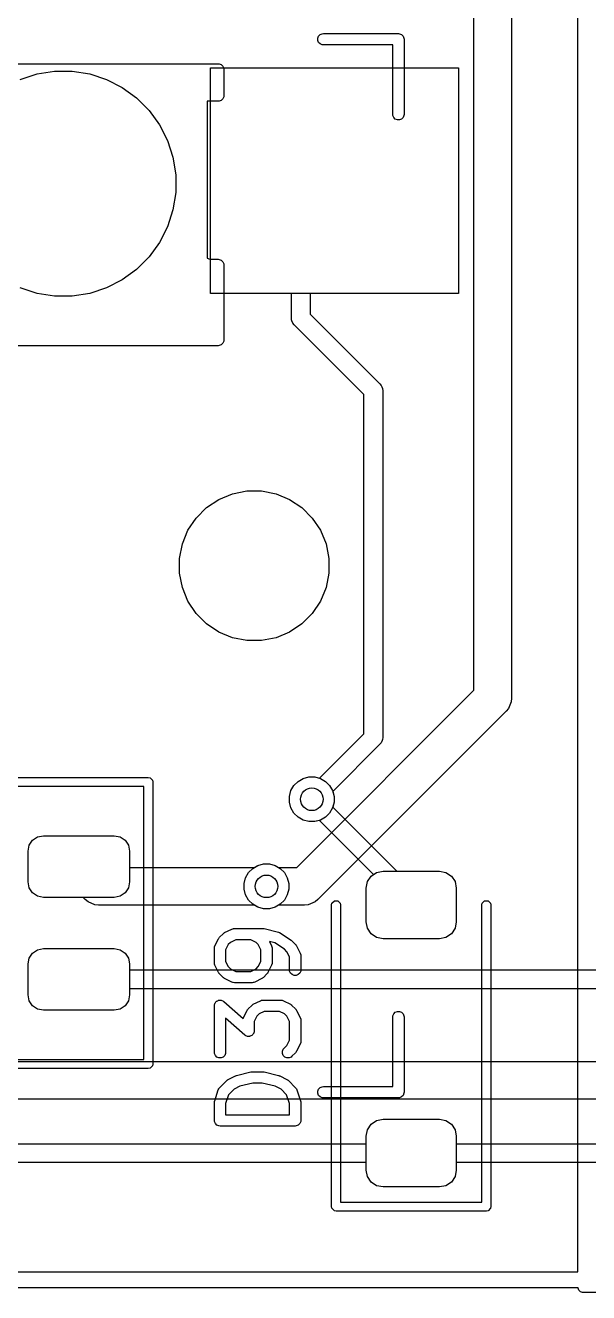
# Model space of a CAD drawing. Header units: millimetres. Extents: x 14 to 286, y -133 to -45.
# Drawn here: x 248.22 to 255.72, y -104.8 to -87.96 of the extents above; entities that cross this region are included whole.
import ezdxf

# ---------------------------------------------------------------- set-up
doc = ezdxf.new("R2010")
doc.units = ezdxf.units.MM
for name, color, linetype, true_color in [('B.Cu', 153, 'CONTINUOUS', 0x4d7fc4), ('B.Mask', 4, 'CONTINUOUS', 0x02ffee), ('B.Paste', 132, 'CONTINUOUS', 0x00c2c2), ('B.Silkscreen', 31, 'CONTINUOUS', 0xe8b2a7), ('F.Cu', 13, 'CONTINUOUS', 0xc83434), ('F.Mask', 201, 'CONTINUOUS', 0xd864ff), ('F.Paste', 253, 'CONTINUOUS', 0xb4a09a), ('F.Silkscreen', 41, 'CONTINUOUS', 0xf2eda1), ('User.Drawings', 9, 'CONTINUOUS', 0xc2c2c2)]:
    doc.layers.add(name, color=color, linetype=linetype, true_color=true_color)

msp = doc.modelspace()

# ---------------------------------------------------------------- linework, layer by layer
at = {"layer": 'B.Cu', "linetype": 'CONTINUOUS'}
for p, q in [((254.1951, -96.795346), (254.1951, -87.552053)), ((254.6951, -87.552053), (254.6951, -96.8989)), ((250.69, -91.52), (250.69, -88.52)), ((250.69, -88.52), (253.99, -88.52)), ((253.99, -88.52), (253.99, -91.52)), ((251.765, -91.52), (250.69, -91.52)), ((251.765, -91.8467), (251.765, -91.52)), ((253.99, -91.52), (252.015, -91.52)), ((252.015, -91.52), (252.015, -91.794923)), ((252.015, -91.794923), (252.943688, -92.723611)), ((251.767402, -91.871086), (251.765, -91.8467)), ((251.767402, -91.871087), (251.767402, -91.871086)), ((251.772868, -91.884284), (251.767402, -91.871087)), ((251.786066, -91.916146), (251.772868, -91.884284)), ((251.786071, -91.916151), (251.786066, -91.916146)), ((251.801612, -91.935088), (251.786071, -91.916151)), ((252.7303, -92.863776), (251.801612, -91.935088)), ((252.943688, -92.723611), (252.959233, -92.742553)), ((252.959233, -92.742553), (252.959234, -92.742554)), ((252.959234, -92.742554), (252.967726, -92.763057)), ((252.967726, -92.763057), (252.975733, -92.782388)), ((252.975733, -92.782388), (252.977898, -92.787614)), ((252.977898, -92.787614), (252.9803, -92.812)), ((252.9803, -92.812), (252.9803, -97.4256)), ((252.7303, -97.373824), (252.7303, -92.863776)), ((251.837346, -99.1531), (254.1951, -96.795346)), ((254.652968, -97.037792), (254.621877, -97.075676)), ((254.690297, -96.947672), (254.652968, -97.037792)), ((254.6951, -96.8989), (254.690297, -96.947662)), ((254.690297, -96.947662), (254.690297, -96.947672)), ((254.621877, -97.075676), (252.117677, -99.579877)), ((252.139034, -97.965089), (252.7303, -97.373824)), ((252.943688, -97.513988), (252.31581, -98.141865)), ((252.959228, -97.495051), (252.943688, -97.513988)), ((252.959234, -97.495046), (252.959228, -97.495051)), ((252.972768, -97.462372), (252.959234, -97.495046)), ((252.977898, -97.449987), (252.972768, -97.462372)), ((252.9803, -97.4256), (252.977898, -97.449986)), ((252.977898, -97.449986), (252.977898, -97.449987)), ((251.758436, -98.130495), (251.797594, -98.062672)), ((251.797594, -98.062672), (251.852972, -98.007294)), ((251.852972, -98.007294), (251.920795, -97.968136)), ((251.920795, -97.968136), (251.996442, -97.947867)), ((251.996442, -97.947867), (252.074758, -97.947867)), ((252.074758, -97.947867), (252.139034, -97.965089)), ((251.738167, -98.206142), (251.758436, -98.130495)), ((251.738167, -98.284458), (251.738167, -98.206142)), ((252.31581, -98.141865), (252.333033, -98.206142)), ((252.333033, -98.206142), (252.333033, -98.284458)), ((251.758436, -98.360105), (251.738167, -98.284458)), ((251.797594, -98.427928), (251.758436, -98.360105)), ((252.312764, -98.360105), (252.273606, -98.427928)), ((252.333033, -98.284458), (252.312764, -98.360105)), ((251.852972, -98.483306), (251.797594, -98.427928)), ((251.920795, -98.522464), (251.852972, -98.483306)), ((251.996442, -98.542733), (251.920795, -98.522464)), ((252.074758, -98.542733), (251.996442, -98.542733)), ((252.150405, -98.522464), (252.074758, -98.542733)), ((252.218228, -98.483306), (252.150405, -98.522464)), ((252.273606, -98.427928), (252.218228, -98.483306)), ((251.155936, -99.288295), (251.195094, -99.220472)), ((251.195094, -99.220472), (251.250472, -99.165094)), ((251.250472, -99.165094), (251.318295, -99.125936)), ((251.318295, -99.125936), (251.393942, -99.105667)), ((251.393942, -99.105667), (251.472258, -99.105667)), ((251.472258, -99.105667), (251.547905, -99.125936)), ((251.547905, -99.125936), (251.594954, -99.1531)), ((251.594954, -99.1531), (251.837346, -99.1531)), ((251.135667, -99.363942), (251.155936, -99.288295)), ((251.135667, -99.442258), (251.135667, -99.363942)), ((251.155936, -99.517905), (251.135667, -99.442258)), ((251.195094, -99.585728), (251.155936, -99.517905)), ((252.117677, -99.579877), (252.079797, -99.610962)), ((251.250472, -99.641106), (251.195094, -99.585728)), ((251.318295, -99.680264), (251.250472, -99.641106)), ((251.393942, -99.700533), (251.318295, -99.680264)), ((251.472258, -99.700533), (251.393942, -99.700533)), ((251.547905, -99.680264), (251.472258, -99.700533)), ((251.594954, -99.6531), (251.547905, -99.680264)), ((251.9409, -99.6531), (251.594954, -99.6531)), ((251.989673, -99.648296), (251.9409, -99.6531)), ((252.079793, -99.610967), (251.989673, -99.648296)), ((252.079797, -99.610962), (252.079793, -99.610967))]:
    msp.add_line(p, q, dxfattribs=at)
at = {"layer": 'B.Cu'}
for centre in [(252.0356, -98.2453), (251.4331, -99.4031)]:
    msp.add_circle(centre, 0.15, dxfattribs=at)
at = {"layer": 'B.Mask', "linetype": 'CONTINUOUS'}
for p, q in [((248.155975, -88.674181), (248.379832, -88.601445)), ((248.379832, -88.601445), (248.612311, -88.564624)), ((248.612311, -88.564624), (248.847689, -88.564624)), ((248.847689, -88.564624), (249.080168, -88.601445)), ((249.080168, -88.601445), (249.304025, -88.674181)), ((250.69, -91.52), (250.69, -88.52)), ((250.69, -88.52), (253.99, -88.52)), ((253.99, -88.52), (253.99, -91.52)), ((249.304025, -88.674181), (249.513748, -88.78104)), ((249.513748, -88.78104), (249.704172, -88.919391)), ((249.704172, -88.919391), (249.870609, -89.085828)), ((249.870609, -89.085828), (250.00896, -89.276252)), ((250.00896, -89.276252), (250.115819, -89.485975)), ((250.115819, -89.485975), (250.188555, -89.709832)), ((250.188555, -89.709832), (250.225376, -89.942311)), ((250.225376, -89.942311), (250.225376, -90.177689)), ((250.225376, -90.177689), (250.188555, -90.410168)), ((250.188555, -90.410168), (250.115819, -90.634025)), ((250.115819, -90.634025), (250.00896, -90.843748)), ((250.00896, -90.843748), (249.870609, -91.034172)), ((249.870609, -91.034172), (249.704172, -91.200609)), ((249.704172, -91.200609), (249.513748, -91.33896)), ((248.379832, -91.518555), (248.155975, -91.445819)), ((249.304025, -91.445819), (249.080168, -91.518555)), ((249.513748, -91.33896), (249.304025, -91.445819)), ((248.612311, -91.555376), (248.379832, -91.518555)), ((248.847689, -91.555376), (248.612311, -91.555376)), ((249.080168, -91.518555), (248.847689, -91.555376)), ((253.99, -91.52), (250.69, -91.52)), ((250.798603, -94.258079), (250.979715, -94.18306)), ((250.979715, -94.18306), (251.171983, -94.144815)), ((251.171983, -94.144815), (251.368017, -94.144815)), ((251.368017, -94.144815), (251.560285, -94.18306)), ((251.560285, -94.18306), (251.741397, -94.258079)), ((250.635607, -94.36699), (250.798603, -94.258079)), ((251.741397, -94.258079), (251.904393, -94.36699)), ((250.388079, -94.668603), (250.49699, -94.505607)), ((250.49699, -94.505607), (250.635607, -94.36699)), ((251.904393, -94.36699), (252.04301, -94.505607)), ((252.04301, -94.505607), (252.151921, -94.668603)), ((250.31306, -94.849715), (250.388079, -94.668603)), ((252.151921, -94.668603), (252.22694, -94.849715)), ((250.274815, -95.041983), (250.31306, -94.849715)), ((252.22694, -94.849715), (252.265185, -95.041983)), ((250.274815, -95.238017), (250.274815, -95.041983)), ((252.265185, -95.041983), (252.265185, -95.238017)), ((250.31306, -95.430285), (250.274815, -95.238017)), ((252.265185, -95.238017), (252.22694, -95.430285)), ((250.388079, -95.611397), (250.31306, -95.430285)), ((252.22694, -95.430285), (252.151921, -95.611397)), ((250.49699, -95.774393), (250.388079, -95.611397)), ((252.151921, -95.611397), (252.04301, -95.774393)), ((250.635607, -95.91301), (250.49699, -95.774393)), ((252.04301, -95.774393), (251.904393, -95.91301)), ((250.798603, -96.021921), (250.635607, -95.91301)), ((250.979715, -96.09694), (250.798603, -96.021921)), ((251.741397, -96.021921), (251.560285, -96.09694)), ((251.904393, -95.91301), (251.741397, -96.021921)), ((251.171983, -96.135185), (250.979715, -96.09694)), ((251.368017, -96.135185), (251.171983, -96.135185)), ((251.560285, -96.09694), (251.368017, -96.135185))]:
    msp.add_line(p, q, dxfattribs=at)
at = {"layer": 'B.Paste', "linetype": 'CONTINUOUS'}
for p, q in [((250.69, -91.52), (250.69, -88.52)), ((250.69, -88.52), (253.99, -88.52)), ((253.99, -88.52), (253.99, -91.52)), ((253.99, -91.52), (250.69, -91.52))]:
    msp.add_line(p, q, dxfattribs=at)
at = {"layer": 'B.Silkscreen', "linetype": 'CONTINUOUS'}
for p, q in [((242.389999, -88.465), (250.79, -88.465)), ((250.79, -88.465), (250.804632, -88.466441)), ((250.804632, -88.466441), (250.831668, -88.47764)), ((250.831668, -88.47764), (250.85236, -88.498332)), ((250.85236, -88.498332), (250.863559, -88.525368)), ((250.863559, -88.525368), (250.865, -88.54)), ((250.865, -88.54), (250.865, -88.89)), ((250.79, -88.965), (250.645, -88.965)), ((250.645, -88.965), (250.645, -91.050462)), ((250.804632, -88.963559), (250.79, -88.965)), ((250.831668, -88.95236), (250.804632, -88.963559)), ((250.85236, -88.931668), (250.831668, -88.95236)), ((250.863559, -88.904632), (250.85236, -88.931668)), ((250.865, -88.89), (250.863559, -88.904632)), ((250.645, -91.050462), (250.680096, -91.065)), ((250.680096, -91.065), (250.79, -91.065)), ((250.79, -91.065), (250.804632, -91.066441)), ((250.804632, -91.066441), (250.831668, -91.07764)), ((250.831668, -91.07764), (250.85236, -91.098332)), ((250.85236, -91.098332), (250.863559, -91.125368)), ((250.863559, -91.125368), (250.865, -91.14)), ((250.865, -91.14), (250.865, -92.14)), ((250.863559, -92.154632), (250.85236, -92.181668)), ((250.865, -92.14), (250.863559, -92.154632)), ((250.79, -92.215), (245.79, -92.215)), ((250.804632, -92.213559), (250.79, -92.215)), ((250.831668, -92.20236), (250.804632, -92.213559)), ((250.85236, -92.181668), (250.831668, -92.20236))]:
    msp.add_line(p, q, dxfattribs=at)
at = {"layer": 'F.Cu', "linetype": 'CONTINUOUS'}
for p, q in [((251.758436, -98.130495), (251.797594, -98.062672)), ((251.797594, -98.062672), (251.852972, -98.007294)), ((251.852972, -98.007294), (251.920795, -97.968136)), ((251.920795, -97.968136), (251.996442, -97.947867)), ((251.996442, -97.947867), (252.074758, -97.947867)), ((252.074758, -97.947867), (252.150405, -97.968136)), ((252.150405, -97.968136), (252.218228, -98.007294)), ((252.218228, -98.007294), (252.273606, -98.062672)), ((252.273606, -98.062672), (252.312764, -98.130495)), ((251.738167, -98.206142), (251.758436, -98.130495)), ((251.738167, -98.284458), (251.738167, -98.206142)), ((252.312764, -98.130495), (252.333033, -98.206142)), ((252.333033, -98.206142), (252.333033, -98.284458)), ((251.758436, -98.360105), (251.738167, -98.284458)), ((251.797594, -98.427928), (251.758436, -98.360105)), ((252.333033, -98.284458), (252.31581, -98.348734)), ((252.31581, -98.348734), (253.167077, -99.2)), ((251.852972, -98.483306), (251.797594, -98.427928)), ((251.920795, -98.522464), (251.852972, -98.483306)), ((251.996442, -98.542733), (251.920795, -98.522464)), ((252.074758, -98.542733), (251.996442, -98.542733)), ((252.139034, -98.52551), (252.074758, -98.542733)), ((252.857985, -99.244462), (252.139034, -98.52551)), ((248.38655, -98.745605), (248.465, -98.73)), ((248.465, -98.73), (249.405, -98.73)), ((249.405, -98.73), (249.48345, -98.745605)), ((248.26, -98.935), (248.275605, -98.85655)), ((248.275605, -98.85655), (248.320043, -98.790043)), ((248.320043, -98.790043), (248.38655, -98.745605)), ((249.48345, -98.745605), (249.549957, -98.790043)), ((249.549957, -98.790043), (249.594395, -98.85655)), ((249.594395, -98.85655), (249.61, -98.935)), ((248.26, -99.345), (248.26, -98.935)), ((249.61, -98.935), (249.61, -99.1531)), ((249.61, -99.1531), (251.271246, -99.1531)), ((251.271246, -99.1531), (251.318295, -99.125936)), ((251.318295, -99.125936), (251.393942, -99.105667)), ((251.393942, -99.105667), (251.472258, -99.105667)), ((251.472258, -99.105667), (251.547905, -99.125936)), ((251.547905, -99.125936), (251.615728, -99.165094)), ((251.615728, -99.165094), (251.671106, -99.220472)), ((251.671106, -99.220472), (251.710264, -99.288295)), ((253.167077, -99.2), (253.735, -99.2)), ((253.735, -99.2), (253.821104, -99.217127)), ((253.821104, -99.217127), (253.894099, -99.265901)), ((248.275605, -99.42345), (248.26, -99.345)), ((251.710264, -99.288295), (251.730533, -99.363942)), ((251.730533, -99.363942), (251.730533, -99.442258)), ((252.76, -99.425), (252.777127, -99.338896)), ((252.777127, -99.338896), (252.825901, -99.265901)), ((252.825901, -99.265901), (252.857985, -99.244462)), ((253.894099, -99.265901), (253.942873, -99.338896)), ((253.942873, -99.338896), (253.96, -99.425)), ((248.320043, -99.489957), (248.275605, -99.42345)), ((248.38655, -99.534395), (248.320043, -99.489957)), ((248.465, -99.55), (248.38655, -99.534395)), ((248.991447, -99.55), (248.465, -99.55)), ((249.021324, -99.579877), (248.991447, -99.55)), ((249.059208, -99.610968), (249.021324, -99.579877)), ((251.710264, -99.517905), (251.671106, -99.585728)), ((251.730533, -99.442258), (251.710264, -99.517905)), ((252.76, -99.875), (252.76, -99.425)), ((253.96, -99.425), (253.96, -99.875)), ((249.149328, -99.648297), (249.059208, -99.610968)), ((249.149337, -99.648297), (249.149328, -99.648297)), ((249.1981, -99.6531), (249.149337, -99.648297)), ((251.271246, -99.6531), (249.1981, -99.6531)), ((251.318295, -99.680264), (251.271246, -99.6531)), ((251.393942, -99.700533), (251.318295, -99.680264)), ((251.472258, -99.700533), (251.393942, -99.700533)), ((251.547905, -99.680264), (251.472258, -99.700533)), ((251.615728, -99.641106), (251.547905, -99.680264)), ((251.671106, -99.585728), (251.615728, -99.641106)), ((252.777127, -99.961104), (252.76, -99.875)), ((253.96, -99.875), (253.942873, -99.961104)), ((252.825901, -100.034099), (252.777127, -99.961104)), ((252.898896, -100.082873), (252.825901, -100.034099)), ((252.985, -100.1), (252.898896, -100.082873)), ((253.821104, -100.082873), (253.735, -100.1)), ((253.894099, -100.034099), (253.821104, -100.082873)), ((253.942873, -99.961104), (253.894099, -100.034099)), ((248.320043, -100.290043), (248.38655, -100.245605)), ((248.38655, -100.245605), (248.465, -100.23)), ((248.465, -100.23), (249.405, -100.23)), ((249.405, -100.23), (249.48345, -100.245605)), ((249.48345, -100.245605), (249.549957, -100.290043)), ((253.735, -100.1), (252.985, -100.1)), ((248.26, -100.435), (248.275605, -100.35655)), ((248.275605, -100.35655), (248.320043, -100.290043)), ((249.549957, -100.290043), (249.594395, -100.35655)), ((249.594395, -100.35655), (249.61, -100.435)), ((248.26, -100.845), (248.26, -100.435)), ((249.61, -100.435), (249.61, -100.515)), ((249.61, -100.515), (260.978224, -100.515)), ((248.275605, -100.92345), (248.26, -100.845)), ((248.320043, -100.989957), (248.275605, -100.92345)), ((249.594395, -100.92345), (249.549957, -100.989957)), ((249.61, -100.845), (249.594395, -100.92345)), ((261.03, -100.765), (249.61, -100.765)), ((249.61, -100.765), (249.61, -100.845)), ((248.38655, -101.034395), (248.320043, -100.989957)), ((248.465, -101.05), (248.38655, -101.034395)), ((249.405, -101.05), (248.465, -101.05)), ((249.48345, -101.034395), (249.405, -101.05)), ((249.549957, -100.989957), (249.48345, -101.034395)), ((244.561854, -101.7324), (261.084046, -101.7324)), ((261.1876, -102.2324), (244.4583, -102.2324)), ((252.777127, -102.638896), (252.825901, -102.565901)), ((252.825901, -102.565901), (252.898896, -102.517127)), ((252.898896, -102.517127), (252.985, -102.5)), ((252.985, -102.5), (253.735, -102.5)), ((253.735, -102.5), (253.821104, -102.517127)), ((253.821104, -102.517127), (253.894099, -102.565901)), ((253.894099, -102.565901), (253.942873, -102.638896)), ((252.76, -102.725), (252.777127, -102.638896)), ((252.76, -102.825), (252.76, -102.725)), ((253.942873, -102.638896), (253.96, -102.725)), ((253.96, -102.725), (253.96, -102.825)), ((238.156276, -102.825), (252.76, -102.825)), ((253.96, -102.825), (271.87, -102.825)), ((252.76, -103.075), (238.1045, -103.075)), ((252.76, -103.175), (252.76, -103.075)), ((271.87, -103.075), (253.96, -103.075)), ((253.96, -103.075), (253.96, -103.175)), ((252.777127, -103.261104), (252.76, -103.175)), ((252.825901, -103.334099), (252.777127, -103.261104)), ((253.942873, -103.261104), (253.894099, -103.334099)), ((253.96, -103.175), (253.942873, -103.261104)), ((252.898896, -103.382873), (252.825901, -103.334099)), ((252.985, -103.4), (252.898896, -103.382873)), ((253.735, -103.4), (252.985, -103.4)), ((253.821104, -103.382873), (253.735, -103.4)), ((253.894099, -103.334099), (253.821104, -103.382873))]:
    msp.add_line(p, q, dxfattribs=at)
at = {"layer": 'F.Cu'}
for centre in [(252.0356, -98.2453), (251.4331, -99.4031)]:
    msp.add_circle(centre, 0.15, dxfattribs=at)
at = {"layer": 'F.Mask', "linetype": 'CONTINUOUS'}
for p, q in [((248.155975, -88.674181), (248.379832, -88.601445)), ((248.379832, -88.601445), (248.612311, -88.564624)), ((248.612311, -88.564624), (248.847689, -88.564624)), ((248.847689, -88.564624), (249.080168, -88.601445)), ((249.080168, -88.601445), (249.304025, -88.674181)), ((249.304025, -88.674181), (249.513748, -88.78104)), ((249.513748, -88.78104), (249.704172, -88.919391)), ((249.704172, -88.919391), (249.870609, -89.085828)), ((249.870609, -89.085828), (250.00896, -89.276252)), ((250.00896, -89.276252), (250.115819, -89.485975)), ((250.115819, -89.485975), (250.188555, -89.709832)), ((250.188555, -89.709832), (250.225376, -89.942311)), ((250.225376, -89.942311), (250.225376, -90.177689)), ((250.225376, -90.177689), (250.188555, -90.410168)), ((250.188555, -90.410168), (250.115819, -90.634025)), ((250.115819, -90.634025), (250.00896, -90.843748)), ((250.00896, -90.843748), (249.870609, -91.034172)), ((249.870609, -91.034172), (249.704172, -91.200609)), ((249.704172, -91.200609), (249.513748, -91.33896)), ((248.379832, -91.518555), (248.155975, -91.445819)), ((249.304025, -91.445819), (249.080168, -91.518555)), ((249.513748, -91.33896), (249.304025, -91.445819)), ((248.612311, -91.555376), (248.379832, -91.518555)), ((248.847689, -91.555376), (248.612311, -91.555376)), ((249.080168, -91.518555), (248.847689, -91.555376)), ((250.798603, -94.258079), (250.979715, -94.18306)), ((250.979715, -94.18306), (251.171983, -94.144815)), ((251.171983, -94.144815), (251.368017, -94.144815)), ((251.368017, -94.144815), (251.560285, -94.18306)), ((251.560285, -94.18306), (251.741397, -94.258079)), ((250.635607, -94.36699), (250.798603, -94.258079)), ((251.741397, -94.258079), (251.904393, -94.36699)), ((250.388079, -94.668603), (250.49699, -94.505607)), ((250.49699, -94.505607), (250.635607, -94.36699)), ((251.904393, -94.36699), (252.04301, -94.505607)), ((252.04301, -94.505607), (252.151921, -94.668603)), ((250.31306, -94.849715), (250.388079, -94.668603)), ((252.151921, -94.668603), (252.22694, -94.849715)), ((250.274815, -95.041983), (250.31306, -94.849715)), ((252.22694, -94.849715), (252.265185, -95.041983)), ((250.274815, -95.238017), (250.274815, -95.041983)), ((252.265185, -95.041983), (252.265185, -95.238017)), ((250.31306, -95.430285), (250.274815, -95.238017)), ((252.265185, -95.238017), (252.22694, -95.430285)), ((250.388079, -95.611397), (250.31306, -95.430285)), ((252.22694, -95.430285), (252.151921, -95.611397)), ((250.49699, -95.774393), (250.388079, -95.611397)), ((252.151921, -95.611397), (252.04301, -95.774393)), ((250.635607, -95.91301), (250.49699, -95.774393)), ((252.04301, -95.774393), (251.904393, -95.91301)), ((250.798603, -96.021921), (250.635607, -95.91301)), ((250.979715, -96.09694), (250.798603, -96.021921)), ((251.741397, -96.021921), (251.560285, -96.09694)), ((251.904393, -95.91301), (251.741397, -96.021921)), ((251.171983, -96.135185), (250.979715, -96.09694)), ((251.368017, -96.135185), (251.171983, -96.135185)), ((251.560285, -96.09694), (251.368017, -96.135185)), ((248.38655, -98.745605), (248.465, -98.73)), ((248.465, -98.73), (249.405, -98.73)), ((249.405, -98.73), (249.48345, -98.745605)), ((248.26, -98.935), (248.275605, -98.85655)), ((248.275605, -98.85655), (248.320043, -98.790043)), ((248.320043, -98.790043), (248.38655, -98.745605)), ((249.48345, -98.745605), (249.549957, -98.790043)), ((249.549957, -98.790043), (249.594395, -98.85655)), ((249.594395, -98.85655), (249.61, -98.935)), ((248.26, -99.345), (248.26, -98.935)), ((249.61, -98.935), (249.61, -99.345)), ((252.825901, -99.265901), (252.898896, -99.217127)), ((252.898896, -99.217127), (252.985, -99.2)), ((252.985, -99.2), (253.735, -99.2)), ((253.735, -99.2), (253.821104, -99.217127)), ((253.821104, -99.217127), (253.894099, -99.265901)), ((248.275605, -99.42345), (248.26, -99.345)), ((249.61, -99.345), (249.594395, -99.42345)), ((252.76, -99.425), (252.777127, -99.338896)), ((252.777127, -99.338896), (252.825901, -99.265901)), ((253.894099, -99.265901), (253.942873, -99.338896)), ((253.942873, -99.338896), (253.96, -99.425)), ((248.320043, -99.489957), (248.275605, -99.42345)), ((248.38655, -99.534395), (248.320043, -99.489957)), ((248.465, -99.55), (248.38655, -99.534395)), ((249.405, -99.55), (248.465, -99.55)), ((249.48345, -99.534395), (249.405, -99.55)), ((249.549957, -99.489957), (249.48345, -99.534395)), ((249.594395, -99.42345), (249.549957, -99.489957)), ((252.76, -99.875), (252.76, -99.425)), ((253.96, -99.425), (253.96, -99.875)), ((252.777127, -99.961104), (252.76, -99.875)), ((253.96, -99.875), (253.942873, -99.961104)), ((252.825901, -100.034099), (252.777127, -99.961104)), ((252.898896, -100.082873), (252.825901, -100.034099)), ((252.985, -100.1), (252.898896, -100.082873)), ((253.821104, -100.082873), (253.735, -100.1)), ((253.894099, -100.034099), (253.821104, -100.082873)), ((253.942873, -99.961104), (253.894099, -100.034099)), ((248.320043, -100.290043), (248.38655, -100.245605)), ((248.38655, -100.245605), (248.465, -100.23)), ((248.465, -100.23), (249.405, -100.23)), ((249.405, -100.23), (249.48345, -100.245605)), ((249.48345, -100.245605), (249.549957, -100.290043)), ((253.735, -100.1), (252.985, -100.1)), ((248.26, -100.435), (248.275605, -100.35655)), ((248.275605, -100.35655), (248.320043, -100.290043)), ((249.549957, -100.290043), (249.594395, -100.35655)), ((249.594395, -100.35655), (249.61, -100.435)), ((248.26, -100.845), (248.26, -100.435)), ((249.61, -100.435), (249.61, -100.845)), ((248.275605, -100.92345), (248.26, -100.845)), ((248.320043, -100.989957), (248.275605, -100.92345)), ((249.594395, -100.92345), (249.549957, -100.989957)), ((249.61, -100.845), (249.594395, -100.92345)), ((248.38655, -101.034395), (248.320043, -100.989957)), ((248.465, -101.05), (248.38655, -101.034395)), ((249.405, -101.05), (248.465, -101.05)), ((249.48345, -101.034395), (249.405, -101.05)), ((249.549957, -100.989957), (249.48345, -101.034395)), ((252.777127, -102.638896), (252.825901, -102.565901)), ((252.825901, -102.565901), (252.898896, -102.517127)), ((252.898896, -102.517127), (252.985, -102.5)), ((252.985, -102.5), (253.735, -102.5)), ((253.735, -102.5), (253.821104, -102.517127)), ((253.821104, -102.517127), (253.894099, -102.565901)), ((253.894099, -102.565901), (253.942873, -102.638896)), ((252.76, -102.725), (252.777127, -102.638896)), ((252.76, -103.175), (252.76, -102.725)), ((253.942873, -102.638896), (253.96, -102.725)), ((253.96, -102.725), (253.96, -103.175)), ((252.777127, -103.261104), (252.76, -103.175)), ((252.825901, -103.334099), (252.777127, -103.261104)), ((253.942873, -103.261104), (253.894099, -103.334099)), ((253.96, -103.175), (253.942873, -103.261104)), ((252.898896, -103.382873), (252.825901, -103.334099)), ((252.985, -103.4), (252.898896, -103.382873)), ((253.735, -103.4), (252.985, -103.4)), ((253.821104, -103.382873), (253.735, -103.4)), ((253.894099, -103.334099), (253.821104, -103.382873))]:
    msp.add_line(p, q, dxfattribs=at)
at = {"layer": 'F.Paste', "linetype": 'CONTINUOUS'}
for p, q in [((248.38655, -98.745605), (248.465, -98.73)), ((248.465, -98.73), (249.405, -98.73)), ((249.405, -98.73), (249.48345, -98.745605)), ((248.26, -98.935), (248.275605, -98.85655)), ((248.275605, -98.85655), (248.320043, -98.790043)), ((248.320043, -98.790043), (248.38655, -98.745605)), ((249.48345, -98.745605), (249.549957, -98.790043)), ((249.549957, -98.790043), (249.594395, -98.85655)), ((249.594395, -98.85655), (249.61, -98.935)), ((248.26, -99.345), (248.26, -98.935)), ((249.61, -98.935), (249.61, -99.345)), ((252.825901, -99.265901), (252.898896, -99.217127)), ((252.898896, -99.217127), (252.985, -99.2)), ((252.985, -99.2), (253.735, -99.2)), ((253.735, -99.2), (253.821104, -99.217127)), ((253.821104, -99.217127), (253.894099, -99.265901)), ((248.275605, -99.42345), (248.26, -99.345)), ((249.61, -99.345), (249.594395, -99.42345)), ((252.76, -99.425), (252.777127, -99.338896)), ((252.777127, -99.338896), (252.825901, -99.265901)), ((253.894099, -99.265901), (253.942873, -99.338896)), ((253.942873, -99.338896), (253.96, -99.425)), ((248.320043, -99.489957), (248.275605, -99.42345)), ((248.38655, -99.534395), (248.320043, -99.489957)), ((248.465, -99.55), (248.38655, -99.534395)), ((249.405, -99.55), (248.465, -99.55)), ((249.48345, -99.534395), (249.405, -99.55)), ((249.549957, -99.489957), (249.48345, -99.534395)), ((249.594395, -99.42345), (249.549957, -99.489957)), ((252.76, -99.875), (252.76, -99.425)), ((253.96, -99.425), (253.96, -99.875)), ((252.777127, -99.961104), (252.76, -99.875)), ((253.96, -99.875), (253.942873, -99.961104)), ((252.825901, -100.034099), (252.777127, -99.961104)), ((252.898896, -100.082873), (252.825901, -100.034099)), ((252.985, -100.1), (252.898896, -100.082873)), ((253.821104, -100.082873), (253.735, -100.1)), ((253.894099, -100.034099), (253.821104, -100.082873)), ((253.942873, -99.961104), (253.894099, -100.034099)), ((248.320043, -100.290043), (248.38655, -100.245605)), ((248.38655, -100.245605), (248.465, -100.23)), ((248.465, -100.23), (249.405, -100.23)), ((249.405, -100.23), (249.48345, -100.245605)), ((249.48345, -100.245605), (249.549957, -100.290043)), ((253.735, -100.1), (252.985, -100.1)), ((248.26, -100.435), (248.275605, -100.35655)), ((248.275605, -100.35655), (248.320043, -100.290043)), ((249.549957, -100.290043), (249.594395, -100.35655)), ((249.594395, -100.35655), (249.61, -100.435)), ((248.26, -100.845), (248.26, -100.435)), ((249.61, -100.435), (249.61, -100.845)), ((248.275605, -100.92345), (248.26, -100.845)), ((248.320043, -100.989957), (248.275605, -100.92345)), ((249.594395, -100.92345), (249.549957, -100.989957)), ((249.61, -100.845), (249.594395, -100.92345)), ((248.38655, -101.034395), (248.320043, -100.989957)), ((248.465, -101.05), (248.38655, -101.034395)), ((249.405, -101.05), (248.465, -101.05)), ((249.48345, -101.034395), (249.405, -101.05)), ((249.549957, -100.989957), (249.48345, -101.034395)), ((252.777127, -102.638896), (252.825901, -102.565901)), ((252.825901, -102.565901), (252.898896, -102.517127)), ((252.898896, -102.517127), (252.985, -102.5)), ((252.985, -102.5), (253.735, -102.5)), ((253.735, -102.5), (253.821104, -102.517127)), ((253.821104, -102.517127), (253.894099, -102.565901)), ((253.894099, -102.565901), (253.942873, -102.638896)), ((252.76, -102.725), (252.777127, -102.638896)), ((252.76, -103.175), (252.76, -102.725)), ((253.942873, -102.638896), (253.96, -102.725)), ((253.96, -102.725), (253.96, -103.175)), ((252.777127, -103.261104), (252.76, -103.175)), ((252.825901, -103.334099), (252.777127, -103.261104)), ((253.942873, -103.261104), (253.894099, -103.334099)), ((253.96, -103.175), (253.942873, -103.261104)), ((252.898896, -103.382873), (252.825901, -103.334099)), ((252.985, -103.4), (252.898896, -103.382873)), ((253.735, -103.4), (252.985, -103.4)), ((253.821104, -103.382873), (253.735, -103.4)), ((253.894099, -103.334099), (253.821104, -103.382873))]:
    msp.add_line(p, q, dxfattribs=at)
at = {"layer": 'F.Silkscreen', "linetype": 'CONTINUOUS'}
for p, q in [((250.798603, -94.258079), (250.979715, -94.18306)), ((250.979715, -94.18306), (251.171983, -94.144815)), ((251.171983, -94.144815), (251.368017, -94.144815)), ((251.368017, -94.144815), (251.560285, -94.18306)), ((251.560285, -94.18306), (251.741397, -94.258079)), ((250.635607, -94.36699), (250.798603, -94.258079)), ((251.741397, -94.258079), (251.904393, -94.36699)), ((250.388079, -94.668603), (250.49699, -94.505607)), ((250.49699, -94.505607), (250.635607, -94.36699)), ((251.904393, -94.36699), (252.04301, -94.505607)), ((252.04301, -94.505607), (252.151921, -94.668603)), ((250.31306, -94.849715), (250.388079, -94.668603)), ((252.151921, -94.668603), (252.22694, -94.849715)), ((250.274815, -95.041983), (250.31306, -94.849715)), ((252.22694, -94.849715), (252.265185, -95.041983)), ((250.274815, -95.238017), (250.274815, -95.041983)), ((252.265185, -95.041983), (252.265185, -95.238017)), ((250.31306, -95.430285), (250.274815, -95.238017)), ((252.265185, -95.238017), (252.22694, -95.430285)), ((250.388079, -95.611397), (250.31306, -95.430285)), ((252.22694, -95.430285), (252.151921, -95.611397)), ((250.49699, -95.774393), (250.388079, -95.611397)), ((252.151921, -95.611397), (252.04301, -95.774393)), ((250.635607, -95.91301), (250.49699, -95.774393)), ((252.04301, -95.774393), (251.904393, -95.91301)), ((250.798603, -96.021921), (250.635607, -95.91301)), ((250.979715, -96.09694), (250.798603, -96.021921)), ((251.741397, -96.021921), (251.560285, -96.09694)), ((251.904393, -95.91301), (251.741397, -96.021921)), ((251.171983, -96.135185), (250.979715, -96.09694)), ((251.368017, -96.135185), (251.171983, -96.135185)), ((251.560285, -96.09694), (251.368017, -96.135185)), ((242.56, -97.955), (249.86, -97.955)), ((249.86, -97.955), (249.882961, -97.959567)), ((249.882961, -97.959567), (249.915433, -97.992039)), ((249.915433, -97.992039), (249.92, -98.015)), ((249.92, -98.015), (249.92, -101.765)), ((249.8, -98.075), (242.62, -98.075)), ((249.8, -101.705), (249.8, -98.075)), ((252.3, -99.65), (252.304567, -99.627039)), ((252.3, -103.66), (252.3, -99.65)), ((252.304567, -99.627039), (252.337039, -99.594567)), ((252.337039, -99.594567), (252.382961, -99.594567)), ((252.382961, -99.594567), (252.415433, -99.627039)), ((252.415433, -99.627039), (252.42, -99.65)), ((252.42, -99.65), (252.42, -103.6)), ((254.299999, -99.65), (254.304566, -99.627039)), ((254.299999, -103.6), (254.299999, -99.65)), ((254.304566, -99.627039), (254.337038, -99.594567)), ((254.337038, -99.594567), (254.38296, -99.594567)), ((254.38296, -99.594567), (254.415432, -99.627039)), ((254.415432, -99.627039), (254.419999, -99.65)), ((254.419999, -99.65), (254.42, -103.660001)), ((250.803188, -100.087349), (250.804686, -100.086049)), ((250.804686, -100.086049), (250.809405, -100.0803)), ((250.809405, -100.0803), (250.857024, -100.032681)), ((250.857024, -100.032681), (250.862773, -100.027962)), ((250.862773, -100.027962), (250.864073, -100.026464)), ((250.864073, -100.026464), (250.866332, -100.025042)), ((250.866332, -100.025042), (250.868389, -100.023354)), ((250.868389, -100.023354), (250.870216, -100.022596)), ((250.870216, -100.022596), (250.876516, -100.018632)), ((250.876516, -100.018632), (250.971754, -99.971013)), ((250.971754, -99.971013), (250.985485, -99.965758)), ((250.985485, -99.965758), (250.988174, -99.965566)), ((250.988174, -99.965566), (250.990663, -99.964536)), ((250.990663, -99.964536), (251.005295, -99.963095)), ((251.005295, -99.963095), (251.386247, -99.963095)), ((251.386247, -99.963095), (251.3888, -99.963346)), ((251.3888, -99.963346), (251.389893, -99.963184)), ((251.389893, -99.963184), (251.395366, -99.963993)), ((251.395366, -99.963993), (251.400879, -99.964536)), ((251.400879, -99.964536), (251.4019, -99.964958)), ((251.4019, -99.964958), (251.404437, -99.965334)), ((251.404437, -99.965334), (251.594913, -100.012953)), ((251.594913, -100.012953), (251.603535, -100.016033)), ((251.603535, -100.016033), (251.605352, -100.016393)), ((251.605352, -100.016393), (251.606999, -100.017271)), ((251.606999, -100.017271), (251.608759, -100.0179)), ((251.608759, -100.0179), (251.610247, -100.019003)), ((251.610247, -100.019003), (251.618326, -100.02331)), ((251.618326, -100.02331), (251.761183, -100.118548)), ((250.739819, -100.228571), (250.74126, -100.213939)), ((250.739819, -100.419047), (250.739819, -100.228571)), ((250.74126, -100.213939), (250.742291, -100.211449)), ((250.742291, -100.211449), (250.742482, -100.208762)), ((250.742482, -100.208762), (250.747737, -100.19503)), ((250.747737, -100.19503), (250.795356, -100.099792)), ((250.795356, -100.099792), (250.79932, -100.093492)), ((250.79932, -100.093492), (250.800078, -100.091665)), ((250.800078, -100.091665), (250.801766, -100.089608)), ((250.801766, -100.089608), (250.803188, -100.087349)), ((250.924077, -100.17776), (250.889819, -100.246276)), ((250.889819, -100.246276), (250.889819, -100.401342)), ((250.954484, -100.147353), (250.924077, -100.17776)), ((251.023, -100.113095), (250.954484, -100.147353)), ((251.225685, -100.113095), (251.023, -100.113095)), ((251.294201, -100.147353), (251.225685, -100.113095)), ((251.324608, -100.17776), (251.294201, -100.147353)), ((251.358866, -100.246276), (251.324608, -100.17776)), ((251.358866, -100.401342), (251.358866, -100.246276)), ((251.545929, -100.155324), (251.471833, -100.1368)), ((251.471833, -100.1368), (251.500948, -100.19503)), ((251.500948, -100.19503), (251.506203, -100.208761)), ((251.506203, -100.208761), (251.506394, -100.21145)), ((251.506394, -100.21145), (251.507425, -100.213939)), ((251.507425, -100.213939), (251.508866, -100.228571)), ((251.508866, -100.228571), (251.508866, -100.419047)), ((251.671798, -100.239236), (251.545929, -100.155324)), ((251.705561, -100.272998), (251.671798, -100.239236)), ((251.761183, -100.118548), (251.761223, -100.118581)), ((251.761223, -100.118581), (251.761247, -100.118591)), ((251.761247, -100.118591), (251.766823, -100.123167)), ((251.766823, -100.123167), (251.772558, -100.127864)), ((251.772558, -100.127864), (251.772572, -100.127885)), ((251.772572, -100.127885), (251.772612, -100.127918)), ((251.772612, -100.127918), (251.820232, -100.175537)), ((251.820232, -100.175537), (251.82495, -100.181286)), ((251.82495, -100.181286), (251.82645, -100.182587)), ((251.82645, -100.182587), (251.827872, -100.184846)), ((251.827872, -100.184846), (251.82956, -100.186903)), ((251.82956, -100.186903), (251.830317, -100.18873)), ((251.830317, -100.18873), (251.834282, -100.19503)), ((251.834282, -100.19503), (251.881901, -100.290268)), ((250.74126, -100.433679), (250.739819, -100.419047)), ((250.889819, -100.401342), (250.924077, -100.469858)), ((251.324608, -100.469858), (251.358866, -100.401342)), ((251.508866, -100.419047), (251.507425, -100.433679)), ((251.739819, -100.341514), (251.705561, -100.272998)), ((251.739819, -100.514285), (251.739819, -100.341514)), ((251.881901, -100.290268), (251.887156, -100.303999)), ((251.887156, -100.303999), (251.887347, -100.306688)), ((251.887347, -100.306688), (251.888378, -100.309177)), ((251.888378, -100.309177), (251.889819, -100.323809)), ((251.889819, -100.323809), (251.889819, -100.514285)), ((250.742291, -100.436168), (250.74126, -100.433679)), ((250.742482, -100.438856), (250.742291, -100.436168)), ((250.747737, -100.452588), (250.742482, -100.438856)), ((250.795356, -100.547826), (250.747737, -100.452588)), ((250.79932, -100.554125), (250.795356, -100.547826)), ((250.800078, -100.555953), (250.79932, -100.554125)), ((250.801766, -100.558009), (250.800078, -100.555953)), ((250.803188, -100.560269), (250.801766, -100.558009)), ((250.804686, -100.561568), (250.803188, -100.560269)), ((250.809405, -100.567318), (250.804686, -100.561568)), ((250.857024, -100.614937), (250.809405, -100.567318)), ((250.924077, -100.469858), (250.954484, -100.500265)), ((250.954484, -100.500265), (251.023, -100.534523)), ((251.023, -100.534523), (251.225685, -100.534523)), ((251.225685, -100.534523), (251.294201, -100.500265)), ((251.294201, -100.500265), (251.324608, -100.469858)), ((251.43928, -100.567318), (251.391661, -100.614937)), ((251.443998, -100.561568), (251.43928, -100.567318)), ((251.445497, -100.560269), (251.443998, -100.561568)), ((251.446918, -100.558009), (251.445497, -100.560269)), ((251.448607, -100.555953), (251.446918, -100.558009)), ((251.449364, -100.554125), (251.448607, -100.555953)), ((251.453329, -100.547826), (251.449364, -100.554125)), ((251.500948, -100.452588), (251.453329, -100.547826)), ((251.506203, -100.438857), (251.500948, -100.452588)), ((251.506394, -100.436167), (251.506203, -100.438857)), ((251.507425, -100.433679), (251.506394, -100.436167)), ((251.74126, -100.528917), (251.739819, -100.514285)), ((251.752459, -100.555953), (251.74126, -100.528917)), ((251.773151, -100.576645), (251.752459, -100.555953)), ((251.800187, -100.587844), (251.773151, -100.576645)), ((251.829451, -100.587844), (251.800187, -100.587844)), ((251.856487, -100.576645), (251.829451, -100.587844)), ((251.877179, -100.555953), (251.856487, -100.576645)), ((251.888378, -100.528917), (251.877179, -100.555953)), ((251.889819, -100.514285), (251.888378, -100.528917)), ((250.862773, -100.619655), (250.857024, -100.614937)), ((250.864073, -100.621154), (250.862773, -100.619655)), ((250.866332, -100.622575), (250.864073, -100.621154)), ((250.868389, -100.624264), (250.866332, -100.622575)), ((250.870216, -100.625021), (250.868389, -100.624264)), ((250.876516, -100.628986), (250.870216, -100.625021)), ((250.971754, -100.676605), (250.876516, -100.628986)), ((250.985485, -100.68186), (250.971754, -100.676605)), ((250.988174, -100.682051), (250.985485, -100.68186)), ((250.990663, -100.683082), (250.988174, -100.682051)), ((251.005295, -100.684523), (250.990663, -100.683082)), ((251.24339, -100.684523), (251.005295, -100.684523)), ((251.258022, -100.683082), (251.24339, -100.684523)), ((251.260511, -100.68205), (251.258022, -100.683082)), ((251.263199, -100.68186), (251.260511, -100.68205)), ((251.276931, -100.676605), (251.263199, -100.68186)), ((251.372169, -100.628986), (251.276931, -100.676605)), ((251.378468, -100.625021), (251.372169, -100.628986)), ((251.380296, -100.624264), (251.378468, -100.625021)), ((251.382352, -100.622575), (251.380296, -100.624264)), ((251.384612, -100.621154), (251.382352, -100.622575)), ((251.385911, -100.619655), (251.384612, -100.621154)), ((251.391661, -100.614937), (251.385911, -100.619655)), ((250.771364, -100.929902), (250.773151, -100.928116)), ((250.773151, -100.928116), (250.784401, -100.923455)), ((250.784401, -100.923455), (250.795327, -100.918053)), ((250.795327, -100.918053), (250.79785, -100.917884)), ((250.79785, -100.917884), (250.800187, -100.916917)), ((250.800187, -100.916917), (250.812372, -100.916917)), ((250.812372, -100.916917), (250.824525, -100.916107)), ((250.824525, -100.916107), (250.82692, -100.916917)), ((250.82692, -100.916917), (250.829451, -100.916917)), ((250.829451, -100.916917), (250.840708, -100.92158)), ((250.840708, -100.92158), (250.852246, -100.925482)), ((250.852246, -100.925482), (250.855163, -100.927567)), ((250.855163, -100.927567), (250.856487, -100.928116)), ((250.856487, -100.928116), (250.857882, -100.929511)), ((251.257468, -100.971013), (251.352706, -100.923394)), ((251.352706, -100.923394), (251.366437, -100.918139)), ((251.366437, -100.918139), (251.369126, -100.917947)), ((251.369126, -100.917947), (251.371615, -100.916917)), ((251.371615, -100.916917), (251.386247, -100.915476)), ((251.386247, -100.915476), (251.624342, -100.915476)), ((251.624342, -100.915476), (251.638974, -100.916917)), ((251.638974, -100.916917), (251.641463, -100.917948)), ((251.641463, -100.917948), (251.644151, -100.918139)), ((251.644151, -100.918139), (251.657883, -100.923394)), ((251.657883, -100.923394), (251.753121, -100.971013)), ((250.739819, -100.990476), (250.740581, -100.982737)), ((250.739819, -101.609523), (250.739819, -100.990476)), ((250.74045, -100.98077), (250.740908, -100.979414)), ((250.740581, -100.982737), (250.74045, -100.98077)), ((250.740908, -100.979414), (250.74126, -100.975844)), ((250.74126, -100.975844), (250.745923, -100.964586)), ((250.745923, -100.964586), (250.749825, -100.953049)), ((250.749825, -100.953049), (250.75149, -100.951144)), ((250.75149, -100.951144), (250.752459, -100.948808)), ((250.752459, -100.948808), (250.761069, -100.940197)), ((250.761069, -100.940197), (250.769095, -100.931025)), ((250.769095, -100.931025), (250.771364, -100.929902)), ((250.857882, -100.929511), (250.864207, -100.934033)), ((250.864207, -100.934033), (251.123516, -101.160928)), ((251.128689, -101.147411), (251.176308, -101.052173)), ((251.176308, -101.052173), (251.180272, -101.045873)), ((251.180272, -101.045873), (251.18103, -101.044046)), ((251.18103, -101.044046), (251.182718, -101.041989)), ((251.182718, -101.041989), (251.18414, -101.03973)), ((251.18414, -101.03973), (251.185638, -101.03843)), ((251.185638, -101.03843), (251.190357, -101.032681)), ((251.190357, -101.032681), (251.237976, -100.985062)), ((251.237976, -100.985062), (251.243725, -100.980343)), ((251.243725, -100.980343), (251.245025, -100.978845)), ((251.245025, -100.978845), (251.247284, -100.977423)), ((251.247284, -100.977423), (251.249341, -100.975735)), ((251.249341, -100.975735), (251.251168, -100.974977)), ((251.251168, -100.974977), (251.257468, -100.971013)), ((251.403952, -101.065476), (251.335436, -101.099734)), ((251.606637, -101.065476), (251.403952, -101.065476)), ((251.675153, -101.099734), (251.606637, -101.065476)), ((251.753121, -100.971013), (251.759417, -100.974976)), ((251.759417, -100.974976), (251.761247, -100.975734)), ((251.761247, -100.975734), (251.763305, -100.977423)), ((251.763305, -100.977423), (251.765564, -100.978845)), ((251.765564, -100.978845), (251.766863, -100.980343)), ((251.766863, -100.980343), (251.772612, -100.985061)), ((251.772612, -100.985061), (251.820232, -101.03268)), ((251.820232, -101.03268), (251.82495, -101.038429)), ((251.82495, -101.038429), (251.82645, -101.03973)), ((251.82645, -101.03973), (251.827872, -101.041989)), ((251.827872, -101.041989), (251.82956, -101.044046)), ((251.82956, -101.044046), (251.830317, -101.045873)), ((251.830317, -101.045873), (251.834282, -101.052173)), ((251.834282, -101.052173), (251.881901, -101.147411)), ((251.146383, -101.380252), (250.889819, -101.155758)), ((250.889819, -101.155758), (250.889819, -101.609523)), ((251.123516, -101.160928), (251.128689, -101.147411)), ((251.305029, -101.130141), (251.270771, -101.198657)), ((251.270771, -101.198657), (251.270771, -101.323809)), ((251.335436, -101.099734), (251.305029, -101.130141)), ((251.705561, -101.130141), (251.675153, -101.099734)), ((251.739819, -101.198657), (251.705561, -101.130141)), ((251.739819, -101.448961), (251.739819, -101.198657)), ((251.881901, -101.147411), (251.887156, -101.161142)), ((251.887156, -101.161142), (251.887347, -101.163831)), ((251.887347, -101.163831), (251.888378, -101.16632)), ((251.888378, -101.16632), (251.889819, -101.180952)), ((251.889819, -101.180952), (251.889819, -101.466666)), ((251.152707, -101.384773), (251.146383, -101.380252)), ((251.154103, -101.386169), (251.152707, -101.384773)), ((251.155426, -101.386717), (251.154103, -101.386169)), ((251.158344, -101.388803), (251.155426, -101.386717)), ((251.169881, -101.392704), (251.158344, -101.388803)), ((251.181139, -101.397368), (251.169881, -101.392704)), ((251.18367, -101.397368), (251.181139, -101.397368)), ((251.186065, -101.398178), (251.18367, -101.397368)), ((251.198218, -101.397368), (251.186065, -101.398178)), ((251.210403, -101.397368), (251.198218, -101.397368)), ((251.212739, -101.3964), (251.210403, -101.397368)), ((251.215263, -101.396232), (251.212739, -101.3964)), ((251.226188, -101.390829), (251.215263, -101.396232)), ((251.237439, -101.386169), (251.226188, -101.390829)), ((251.239225, -101.384382), (251.237439, -101.386169)), ((251.241495, -101.38326), (251.239225, -101.384382)), ((251.24952, -101.374087), (251.241495, -101.38326)), ((251.258131, -101.365477), (251.24952, -101.374087)), ((251.259099, -101.36314), (251.258131, -101.365477)), ((251.260765, -101.361236), (251.259099, -101.36314)), ((251.264666, -101.349698), (251.260765, -101.361236)), ((251.26933, -101.338441), (251.264666, -101.349698)), ((251.269681, -101.33487), (251.26933, -101.338441)), ((251.27014, -101.333515), (251.269681, -101.33487)), ((251.270771, -101.323809), (251.270008, -101.331547)), ((251.270008, -101.331547), (251.27014, -101.333515)), ((251.646021, -101.594891), (251.65722, -101.567855)), ((251.646021, -101.624154), (251.646021, -101.594891)), ((251.65722, -101.567855), (251.666548, -101.556489)), ((251.666548, -101.556489), (251.705561, -101.517476)), ((251.705561, -101.517476), (251.739819, -101.448961)), ((251.830317, -101.601744), (251.82956, -101.603572)), ((251.834282, -101.595445), (251.830317, -101.601744)), ((251.881901, -101.500207), (251.834282, -101.595445)), ((251.887156, -101.486476), (251.881901, -101.500207)), ((251.887347, -101.483786), (251.887156, -101.486476)), ((251.888378, -101.481298), (251.887347, -101.483786)), ((251.889819, -101.466666), (251.888378, -101.481298)), ((243.309853, -101.705), (249.8, -101.705)), ((249.92, -101.765), (249.915433, -101.787961)), ((250.74126, -101.624155), (250.739819, -101.609523)), ((250.752459, -101.651191), (250.74126, -101.624155)), ((250.773151, -101.671883), (250.752459, -101.651191)), ((250.800187, -101.683082), (250.773151, -101.671883)), ((250.829451, -101.683082), (250.800187, -101.683082)), ((250.856487, -101.671883), (250.829451, -101.683082)), ((250.877179, -101.651191), (250.856487, -101.671883)), ((250.888378, -101.624155), (250.877179, -101.651191)), ((250.889819, -101.609523), (250.888378, -101.624155)), ((251.657219, -101.65119), (251.646021, -101.624154)), ((251.677912, -101.671883), (251.657219, -101.65119)), ((251.704948, -101.683082), (251.677912, -101.671883)), ((251.734211, -101.683082), (251.704948, -101.683082)), ((251.761247, -101.671884), (251.734211, -101.683082)), ((251.772612, -101.662557), (251.761247, -101.671884)), ((251.820232, -101.614938), (251.772612, -101.662557)), ((251.82495, -101.609188), (251.820232, -101.614938)), ((251.82645, -101.607888), (251.82495, -101.609188)), ((251.827872, -101.605628), (251.82645, -101.607888)), ((251.82956, -101.603572), (251.827872, -101.605628)), ((249.86, -101.825), (247.059346, -101.825)), ((249.882961, -101.820433), (249.86, -101.825)), ((249.915433, -101.787961), (249.882961, -101.820433)), ((250.924135, -101.971013), (251.019373, -101.923394)), ((251.019373, -101.923394), (251.020442, -101.922984)), ((251.020442, -101.922984), (251.020878, -101.922662)), ((251.020878, -101.922662), (251.027014, -101.920469)), ((251.027014, -101.920469), (251.033104, -101.918139)), ((251.033104, -101.918139), (251.033644, -101.9181)), ((251.033644, -101.9181), (251.034724, -101.917715)), ((251.034724, -101.917715), (251.2252, -101.870096)), ((251.2252, -101.870096), (251.227736, -101.86972)), ((251.227736, -101.86972), (251.228758, -101.869298)), ((251.228758, -101.869298), (251.23427, -101.868755)), ((251.23427, -101.868755), (251.239744, -101.867946)), ((251.239744, -101.867946), (251.240836, -101.868108)), ((251.240836, -101.868108), (251.24339, -101.867857)), ((251.24339, -101.867857), (251.386247, -101.867857)), ((251.386247, -101.867857), (251.3888, -101.868108)), ((251.3888, -101.868108), (251.389893, -101.867946)), ((251.389893, -101.867946), (251.395366, -101.868755)), ((251.395366, -101.868755), (251.400879, -101.869298)), ((251.400879, -101.869298), (251.4019, -101.86972)), ((251.4019, -101.86972), (251.404437, -101.870096)), ((251.404437, -101.870096), (251.594913, -101.917715)), ((251.594913, -101.917715), (251.595992, -101.9181)), ((251.595992, -101.9181), (251.596532, -101.918139)), ((251.596532, -101.918139), (251.602613, -101.920466)), ((251.602613, -101.920466), (251.608759, -101.922662)), ((251.608759, -101.922662), (251.609194, -101.922984)), ((251.609194, -101.922984), (251.610264, -101.923394)), ((251.610264, -101.923394), (251.705502, -101.971013)), ((250.791287, -102.109616), (250.797281, -102.096191)), ((250.797281, -102.096191), (250.799046, -102.094155)), ((250.799046, -102.094155), (250.800078, -102.091665)), ((250.800078, -102.091665), (250.809405, -102.0803)), ((250.809405, -102.0803), (250.904643, -101.985062)), ((250.904643, -101.985062), (250.910393, -101.980341)), ((250.910393, -101.980341), (250.911692, -101.978845)), ((250.911692, -101.978845), (250.913946, -101.977425)), ((250.913946, -101.977425), (250.916008, -101.975734)), ((250.916008, -101.975734), (250.91784, -101.974975)), ((250.91784, -101.974975), (250.924135, -101.971013)), ((251.002103, -102.099734), (250.92799, -102.173846)), ((251.07909, -102.06124), (251.002103, -102.099734)), ((251.252624, -102.017857), (251.07909, -102.06124)), ((251.377013, -102.017857), (251.252624, -102.017857)), ((251.550547, -102.06124), (251.377013, -102.017857)), ((251.627534, -102.099734), (251.550547, -102.06124)), ((251.701648, -102.173847), (251.627534, -102.099734)), ((251.705502, -101.971013), (251.711798, -101.974976)), ((251.711798, -101.974976), (251.713628, -101.975734)), ((251.713628, -101.975734), (251.715686, -101.977423)), ((251.715686, -101.977423), (251.717945, -101.978845)), ((251.717945, -101.978845), (251.719244, -101.980343)), ((251.719244, -101.980343), (251.724994, -101.985062)), ((251.724994, -101.985062), (251.820233, -102.0803)), ((251.820233, -102.0803), (251.829561, -102.091665)), ((251.829561, -102.091665), (251.830592, -102.094155)), ((251.830592, -102.094155), (251.832357, -102.09619)), ((251.832357, -102.09619), (251.838351, -102.109616)), ((250.739819, -102.27619), (250.740548, -102.268784)), ((250.739819, -102.514285), (250.739819, -102.27619)), ((250.740408, -102.26681), (250.740998, -102.264212)), ((250.740548, -102.268784), (250.740408, -102.26681)), ((250.740998, -102.264212), (250.74126, -102.261558)), ((250.74126, -102.261558), (250.742018, -102.259726)), ((250.742018, -102.259726), (250.743668, -102.252473)), ((250.743668, -102.252473), (250.791287, -102.109616)), ((250.92799, -102.173846), (250.889819, -102.28836)), ((251.739819, -102.28836), (251.701648, -102.173847)), ((251.838351, -102.109616), (251.88597, -102.252472)), ((251.88597, -102.252472), (251.887619, -102.259727)), ((251.887619, -102.259727), (251.888378, -102.261558)), ((251.888378, -102.261558), (251.888639, -102.264211)), ((251.888639, -102.264211), (251.88923, -102.266809)), ((251.88923, -102.266809), (251.889089, -102.268783)), ((251.889089, -102.268783), (251.889819, -102.27619)), ((251.889819, -102.27619), (251.889819, -102.514285)), ((250.889819, -102.28836), (250.889819, -102.439285)), ((250.889819, -102.439285), (251.739819, -102.439285)), ((251.739819, -102.439285), (251.739819, -102.28836)), ((250.74126, -102.528917), (250.739819, -102.514285)), ((250.752459, -102.555953), (250.74126, -102.528917)), ((250.773151, -102.576645), (250.752459, -102.555953)), ((250.800187, -102.587844), (250.773151, -102.576645)), ((250.814819, -102.589285), (250.800187, -102.587844)), ((251.814819, -102.589285), (250.814819, -102.589285)), ((251.829451, -102.587844), (251.814819, -102.589285)), ((251.856487, -102.576645), (251.829451, -102.587844)), ((251.877179, -102.555953), (251.856487, -102.576645)), ((251.888378, -102.528917), (251.877179, -102.555953)), ((251.889819, -102.514285), (251.888378, -102.528917)), ((252.42, -103.6), (254.299999, -103.6)), ((252.304567, -103.682961), (252.3, -103.66)), ((252.337039, -103.715433), (252.304567, -103.682961)), ((252.36, -103.72), (252.337039, -103.715433)), ((254.36, -103.720001), (252.36, -103.72)), ((254.382961, -103.715434), (254.36, -103.720001)), ((254.415433, -103.682962), (254.382961, -103.715434)), ((254.42, -103.660001), (254.415433, -103.682961)), ((254.415433, -103.682961), (254.415433, -103.682962))]:
    msp.add_line(p, q, dxfattribs=at)
at = {"layer": 'User.Drawings', "linetype": 'CONTINUOUS'}
for p, q in [((255.5795, -104.530009), (255.5795, -85.74)), ((252.116441, -88.125368), (252.12764, -88.098332)), ((252.12764, -88.098332), (252.148332, -88.07764)), ((252.148332, -88.07764), (252.175368, -88.066441)), ((252.175368, -88.066441), (252.19, -88.065)), ((252.19, -88.065), (253.19, -88.065)), ((253.19, -88.065), (253.204632, -88.066441)), ((253.204632, -88.066441), (253.231668, -88.07764)), ((253.231668, -88.07764), (253.25236, -88.098332)), ((253.25236, -88.098332), (253.263559, -88.125368)), ((252.116441, -88.154632), (252.116441, -88.125368)), ((252.12764, -88.181668), (252.116441, -88.154632)), ((252.148332, -88.20236), (252.12764, -88.181668)), ((252.175368, -88.213559), (252.148332, -88.20236)), ((252.19, -88.215), (252.175368, -88.213559)), ((253.115, -88.215), (252.19, -88.215)), ((253.115, -89.14), (253.115, -88.215)), ((253.263559, -88.125368), (253.265, -88.14)), ((253.265, -88.14), (253.265, -89.14)), ((253.116441, -89.154632), (253.115, -89.14)), ((253.12764, -89.181668), (253.116441, -89.154632)), ((253.148332, -89.20236), (253.12764, -89.181668)), ((253.175368, -89.213559), (253.148332, -89.20236)), ((253.204632, -89.213559), (253.175368, -89.213559)), ((253.231668, -89.20236), (253.204632, -89.213559)), ((253.25236, -89.181668), (253.231668, -89.20236)), ((253.263559, -89.154632), (253.25236, -89.181668)), ((253.265, -89.14), (253.263559, -89.154632)), ((253.12764, -101.098332), (253.148332, -101.07764)), ((253.148332, -101.07764), (253.175368, -101.066441)), ((253.175368, -101.066441), (253.204632, -101.066441)), ((253.204632, -101.066441), (253.231668, -101.07764)), ((253.231668, -101.07764), (253.25236, -101.098332)), ((253.115, -101.14), (253.116441, -101.125368)), ((253.115, -102.065), (253.115, -101.14)), ((253.116441, -101.125368), (253.12764, -101.098332)), ((253.25236, -101.098332), (253.263559, -101.125368)), ((253.263559, -101.125368), (253.265, -101.14)), ((253.265, -101.14), (253.265, -102.14)), ((252.116441, -102.125368), (252.12764, -102.098332)), ((252.12764, -102.098332), (252.148332, -102.07764)), ((252.148332, -102.07764), (252.175368, -102.066441)), ((252.175368, -102.066441), (252.19, -102.065)), ((252.19, -102.065), (253.115, -102.065)), ((252.116441, -102.154632), (252.116441, -102.125368)), ((252.12764, -102.181668), (252.116441, -102.154632)), ((252.148332, -102.20236), (252.12764, -102.181668)), ((252.175368, -102.213559), (252.148332, -102.20236)), ((252.19, -102.215), (252.175368, -102.213559)), ((253.19, -102.215), (252.19, -102.215)), ((253.204632, -102.213559), (253.19, -102.215)), ((253.231668, -102.20236), (253.204632, -102.213559)), ((253.25236, -102.181668), (253.231668, -102.20236)), ((253.263559, -102.154632), (253.25236, -102.181668)), ((253.265, -102.14), (253.263559, -102.154632)), ((236.74, -104.530009), (255.5795, -104.530009)), ((255.580485, -104.74), (236.665, -104.74)), ((255.580941, -104.744632), (255.580485, -104.74)), ((255.59214, -104.771668), (255.580941, -104.744632)), ((255.612832, -104.79236), (255.59214, -104.771668)), ((255.639868, -104.803559), (255.612832, -104.79236)), ((255.6545, -104.805), (255.639868, -104.803559)), ((274.7045, -104.805), (255.6545, -104.805))]:
    msp.add_line(p, q, dxfattribs=at)

doc.saveas('drawing.dxf')
